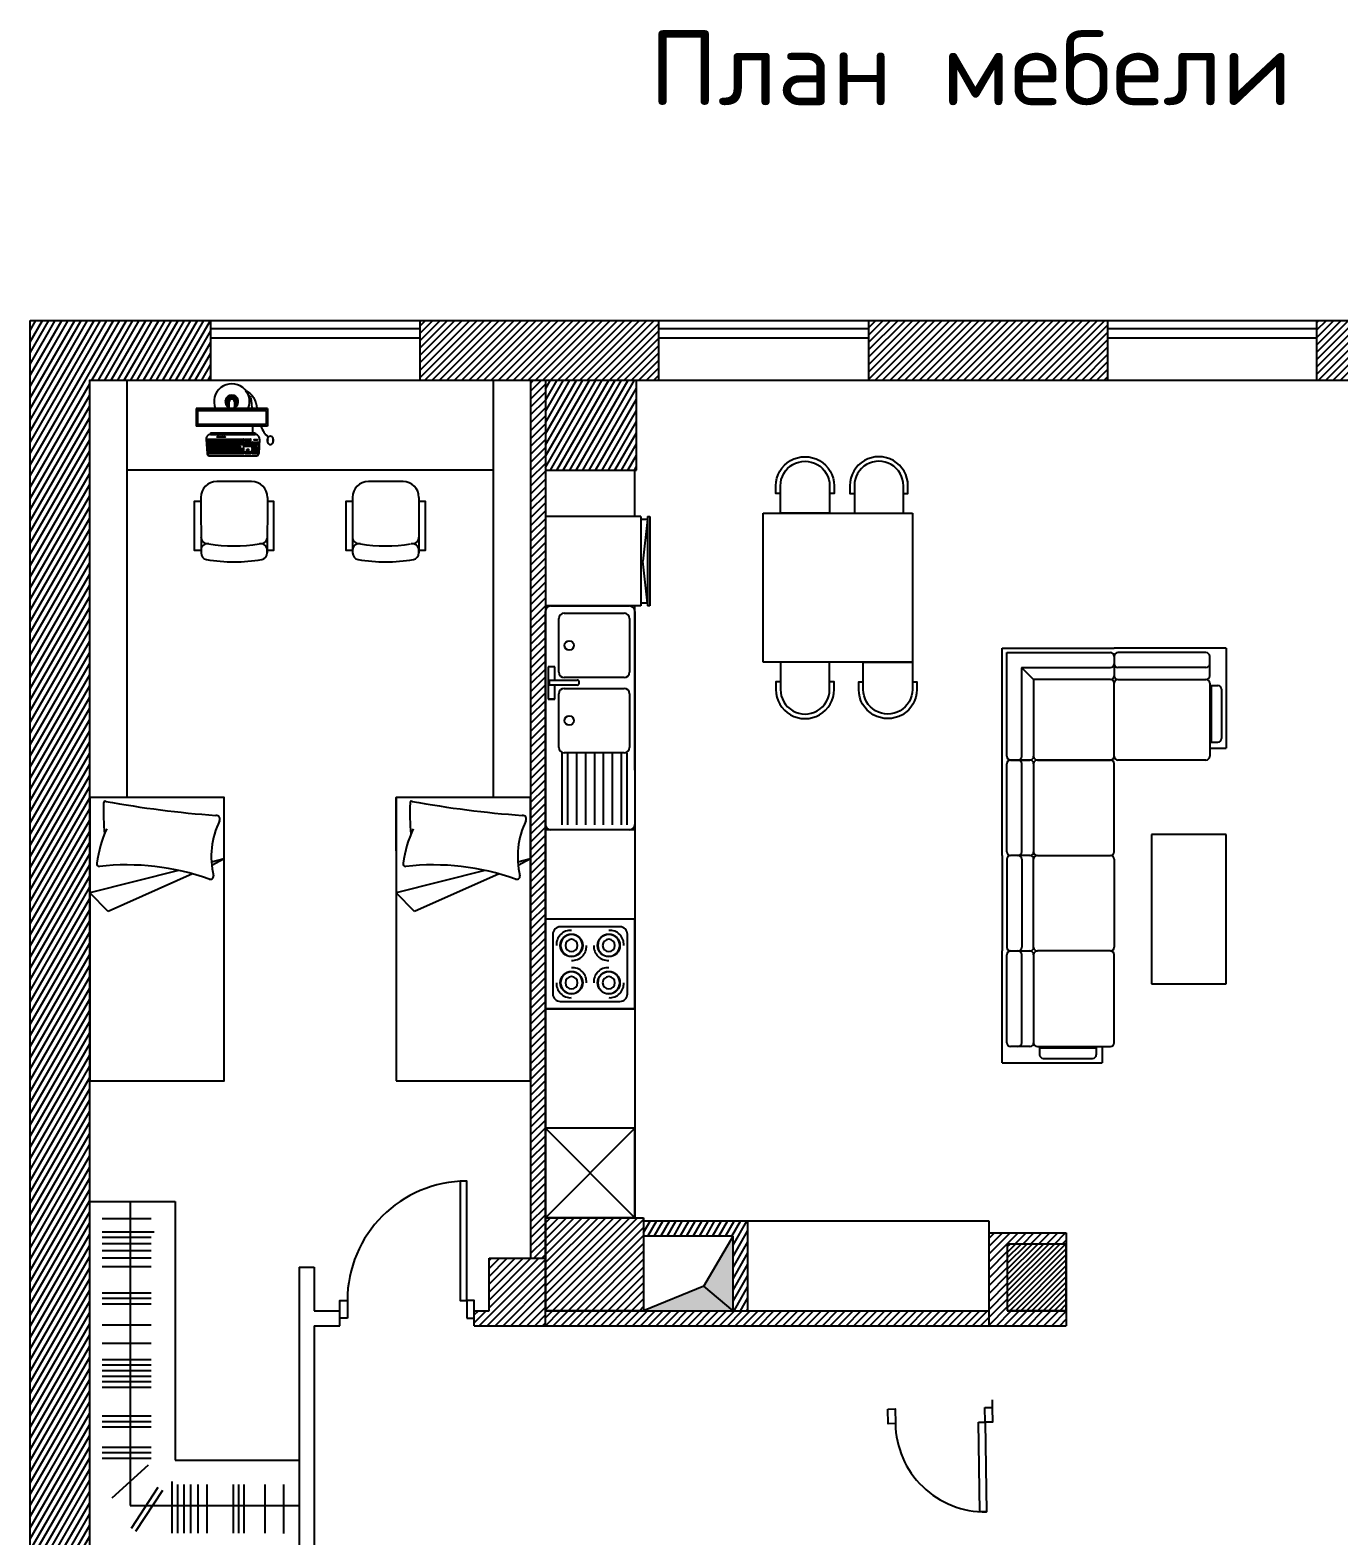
# Model space of a CAD drawing. Header units: millimetres. Extents: x 396 to 72702, y -25197 to 16014.
# Drawn here: x 21377 to 30149, y -19537 to -9443 of the extents above; entities that cross this region are included whole.
import ezdxf

# ---------------------------------------------------------------- set-up
doc = ezdxf.new("R2010")
doc.units = ezdxf.units.MM
doc.header["$MEASUREMENT"] = 0
doc.layers.add('AR doors', color=4, linetype='Continuous')
doc.layers.add('freecads.com', color=7, linetype='Continuous')
doc.styles.add('{18b73a54-fa43-428c-adcb-c1c7bbdf2c84}', font='Simplex.shx')
pattern_1 = [(60, (0, -25457.51), (-32.475953, 18.75), [])]
pattern_2 = [(45, (0, -25457.51), (-26.516504, 26.516504), [])]

# ---------------------------------------------------------------- blocks, each defined once
blk = doc.blocks.new('ММГ12')
for p, q in [((-2780, 0), (-2030, 0)), ((-2780, 0), (-2780, -670)), ((-1390, 0), (-2030, 0)), ((-1390, 0), (-750, 0)), ((-750, 0), (0, 0)), ((0, 0), (0, -750)), ((-2670, -185), (-2670, -55)), ((-2645, -30), (-2055, -30)), ((-2030, -55), (-2030, -185)), ((-2030, -55), (-2030, -185)), ((-1415, -30), (-2005, -30)), ((-1390, -185), (-1390, -55)), ((-1390, -185), (-1390, -55)), ((-1365, -30), (-775, -30)), ((-750, -55), (-750, -185)), ((-750, -185), (-750, -55)), ((-725, -30), (-30, -30)), ((-30, -30), (-30, -725)), ((-2645, -130), (-2055, -130)), ((-1415, -130), (-2005, -130)), ((-1365, -130), (-775, -130)), ((-725, -130), (-135, -130)), ((-210, -210), (-132, -132)), ((-135, -130), (-135, -130)), ((-130, -135), (-130, -725)), ((-2750, -275), (-2750, -605)), ((-2680, -250), (-2725, -250)), ((-2680, -250), (-2680, -630)), ((-2670, -235), (-2670, -725)), ((-2055, -210), (-2645, -210)), ((-2030, -725), (-2030, -235)), ((-2030, -725), (-2030, -235)), ((-2005, -210), (-1415, -210)), ((-1390, -235), (-1390, -725)), ((-1390, -235), (-1390, -725)), ((-775, -210), (-1365, -210)), ((-750, -235), (-750, -725)), ((-750, -725), (-750, -235)), ((-210, -210), (-725, -210)), ((-210, -725), (-210, -210)), ((-2670, -670), (-2780, -670)), ((-2680, -630), (-2725, -630)), ((-2645, -750), (-2055, -750)), ((-1415, -750), (-2005, -750)), ((-1365, -750), (-775, -750)), ((-750, -1365), (-750, -775)), ((-725, -750), (-235, -750)), ((-725, -750), (-235, -750)), ((-210, -775), (-210, -1365)), ((-55, -750), (-185, -750)), ((-55, -750), (-185, -750)), ((-130, -1365), (-130, -775)), ((-30, -1365), (-30, -775)), ((0, -1500), (0, -750)), ((-1250, -1000), (-2250, -1000)), ((-2250, -1000), (-2250, -1500)), ((-1250, -1500), (-1250, -1000)), ((-235, -1390), (-725, -1390)), ((-670, -1390), (-670, -1500)), ((-630, -1400), (-630, -1445)), ((-250, -1400), (-630, -1400)), ((-250, -1400), (-250, -1445)), ((-185, -1390), (-55, -1390)), ((-2250, -1500), (-1250, -1500)), ((0, -1500), (-670, -1500)), ((-275, -1470), (-605, -1470))]:
    blk.add_line(p, q)
for centre, start, end in [((-2645, -55), 90, 180), ((-2055, -55), 0, 90), ((-2005, -55), 90, 180), ((-1415, -55), 0, 90), ((-1365, -55), 90, 180), ((-775, -55), 0, 90), ((-725, -55), 90, 180), ((-2645, -105), 180, 270), ((-2645, -185), 180, 270), ((-2055, -105), 270, 0), ((-2055, -185), 270, 0), ((-2005, -105), 180, 270), ((-2005, -185), 180, 270), ((-1415, -105), 270, 0), ((-1415, -185), 270, 0), ((-1365, -105), 180, 270), ((-1365, -185), 180, 270), ((-775, -105), 270, 0), ((-775, -185), 270, 0), ((-725, -105), 180, 270), ((-725, -185), 180, 270), ((-135, -105), 270, 283.0519), ((-105, -135), 166.9481, 180), ((-2725, -275), 90, 180), ((-2645, -235), 90, 180), ((-2055, -235), 0, 90), ((-2005, -235), 90, 180), ((-1415, -235), 0, 90), ((-1365, -235), 90, 180), ((-775, -235), 0, 90), ((-725, -235), 90, 180), ((-2725, -605), 180, 270), ((-2645, -725), 180, 270), ((-2055, -725), 270, 0), ((-2005, -725), 180, 270), ((-1415, -725), 270, 0), ((-1365, -725), 180, 270), ((-775, -725), 270, 0), ((-725, -725), 180, 270), ((-725, -775), 90, 180), ((-235, -725), 270, 0), ((-235, -775), 0, 90), ((-185, -725), 180, 270), ((-185, -775), 90, 180), ((-105, -725), 180, 270), ((-105, -775), 90, 180), ((-55, -725), 270, 0), ((-55, -775), 0, 90), ((-725, -1365), 180, 270), ((-235, -1365), 270, 0), ((-185, -1365), 180, 270), ((-105, -1365), 180, 270), ((-55, -1365), 270, 0), ((-605, -1445), 180, 270), ((-275, -1445), 270, 0)]:
    blk.add_arc(centre, 25, start, end)

msp = doc.modelspace()

# ---------------------------------------------------------------- hatches: boundary and pattern name
at = {"true_color": 0x000000, "transparency": 33554653}
h = msp.add_hatch(dxfattribs=at)
h.set_pattern_fill('ANSI31', color=18, scale=300, angle=15)
h.set_pattern_definition(pattern_1)
h.paths.add_polyline_path([(22506.52, -24315.39), (22506.52, -23915.39), (22116.52, -23915.39), (22116.52, -23640.39), (21776.52, -23640.39), (21776.52, -23215.39), (21776.52, -21315.39), (21776.52, -20517.33), (21776.52, -20232.35), (21776.52, -11789.89), (22587.76, -11789.89), (22587.76, -11389.89), (21376.52, -11389.89), (21376.52, -24315.39)])
at = {"transparency": 33554653}
h = msp.add_hatch(dxfattribs=at)
h.set_pattern_fill('ANSI31', color=250, scale=280)
h.set_pattern_definition([(45, (-63563.183, -7755.224), (-24.748737, 24.748737), [])])
h.paths.add_polyline_path([(25590.59, -11789.89), (25590.59, -11389.89), (23991.02, -11389.89), (23991.02, -11789.89)])
h.paths.add_polyline_path([(28600.8, -11789.89), (28600.8, -11389.89), (26998.7, -11389.89), (26998.7, -11789.89)])
h.paths.add_polyline_path([(31646.43, -11789.89), (31646.43, -11389.89), (30001.26, -11389.89), (30001.26, -11789.89)])
at = {"true_color": 0x000000, "transparency": 33554653}
h = msp.add_hatch(dxfattribs=at)
h.set_pattern_fill('ANSI31', color=18, scale=300)
h.set_pattern_definition(pattern_2)
h.paths.add_polyline_path([(24830.22, -13339.72), (24830.22, -11789.89), (24730.22, -11789.89), (24730.22, -17675.44), (24758.36, -17675.44), (24830.22, -17675.44), (24830.22, -17404.04), (24830.22, -13804.04)])
h = msp.add_hatch(dxfattribs=at)
h.set_pattern_fill('ANSI31', color=18, scale=300, angle=15)
h.set_pattern_definition(pattern_1)
h.paths.add_polyline_path([(25440.88, -11789.89), (24830.22, -11789.89), (24830.22, -12392.22), (25440.88, -12392.22)])
h = msp.add_hatch()
h.set_pattern_fill('HEX', color=256, scale=22.169643, angle=315, style=0)
h.set_pattern_definition([(315, (18533.069, 122.9816), (3.3940196, 3.3940196), [2.7712054, -5.5424108]), (75, (18533.069, 122.9816), (-4.636317, 1.2422974), [2.7712054, -5.5424108]), (15, (18535.0284, 121.022), (-1.2422974, 4.636317), [2.7712054, -5.5424108])])
h.paths.add_polyline_path([(22711.52, -11974.09), (22711.52, -11964.23, -3.82341599), (22745.54, -11964.23), (22745.54, -11974.09, 4.92437172)])
h = msp.add_hatch(dxfattribs=at)
h.set_pattern_fill('ANSI31', color=18, scale=300)
h.set_pattern_definition(pattern_2)
h.paths.add_polyline_path([(25488.22, -17404.04), (24830.22, -17404.04), (24830.22, -18028.04), (25488.22, -18028.04)])
h.paths.add_polyline_path([(27803.66, -18128.04), (28321.3, -18128.04), (28321.3, -18028.04), (27925.8, -18028.04), (27925.8, -17580.54), (28321.3, -17580.54), (28321.3, -17504.82), (27803.66, -17504.82)])
h.paths.add_polyline_path([(30730.8, -17478.04), (30730.8, -17668.04), (31097.95, -17668.04), (31097.95, -17478.04)])
h = msp.add_hatch()
h.set_pattern_fill('ANSI31', scale=300, angle=15)
h.paths.add_polyline_path([(26188.22, -17428.04), (25488.22, -17428.04), (25488.22, -17528.04), (26088.22, -17528.04), (26088.22, -18028.04), (26188.22, -18028.04)])
h = msp.add_hatch(color=7)
h.dxf.hatch_style = 1
h.paths.add_polyline_path([(26088.22, -17528.04), (25891.25, -17863.18), (26088.22, -18028.04)])
h.paths.add_polyline_path([(25891.25, -17863.18), (25488.22, -18028.04), (26088.22, -18028.04)])
h = msp.add_hatch(dxfattribs=at)
h.set_pattern_fill('ANSI31', color=18, scale=210)
h.set_pattern_definition([(45, (-64122.702, -7597.039), (-18.561553, 18.561553), [])])
h.paths.add_polyline_path([(27925.8, -18028.04), (28321.3, -18028.04), (28321.3, -17580.54), (27925.8, -17580.54)])
h = msp.add_hatch(dxfattribs=at)
h.set_pattern_fill('ANSI31', color=18, scale=300)
h.set_pattern_definition([(45, (-63563.183, -7755.224), (-26.516504, 26.516504), [])])
h.paths.add_polyline_path([(24830.22, -17675.44), (24758.36, -17675.44), (24452.87, -17675.44), (24452.87, -18028.04), (24352.82, -18028.04), (24352.82, -18078.04), (24352.82, -18128.04), (24830.22, -18128.04)])
h = msp.add_hatch(dxfattribs=at)
h.set_pattern_fill('ANSI31', color=18, scale=300)
h.set_pattern_definition(pattern_2)
h.paths.add_polyline_path([(27803.66, -18028.04), (24830.22, -18028.04), (24830.22, -18128.04), (27803.66, -18128.04)])

# ---------------------------------------------------------------- linework, layer by layer
for p, q in [((21376.52, -11389.89), (22587.76, -11389.89)), ((21376.52, -24315.39), (21376.52, -11389.89)), ((22587.76, -11789.89), (22587.76, -11389.89)), ((23991.02, -11789.89), (23991.02, -11389.89)), ((23991.02, -11389.89), (25590.59, -11389.89)), ((25590.59, -11789.89), (25590.59, -11389.89)), ((26998.7, -11789.89), (26998.7, -11389.89)), ((26998.7, -11389.89), (28600.8, -11389.89)), ((28600.8, -11789.89), (28600.8, -11389.89)), ((30001.26, -11789.89), (30001.26, -11389.89)), ((30001.26, -11389.89), (31646.43, -11389.89)), ((21776.52, -11789.89), (22587.76, -11789.89)), ((21776.52, -23215.39), (21776.52, -11789.89)), ((22026.52, -14586.84), (22026.52, -11789.89)), ((23991.02, -11789.89), (25590.59, -11789.89)), ((24480.22, -11789.89), (24480.22, -14586.84)), ((24730.22, -11789.89), (24730.22, -17675.44)), ((24830.22, -11789.89), (24830.22, -18028.04)), ((25440.88, -12392.22), (25440.88, -11789.89)), ((26998.7, -11789.89), (28600.8, -11789.89)), ((22967.96, -11979.82), (22489.1, -11979.82)), ((22489.1, -11979.82), (22489.1, -12098.82)), ((22967.96, -11987.45), (22489.1, -11987.45)), ((22959.09, -11995.94), (22497.97, -11995.94)), ((22497.97, -11995.94), (22497.97, -12088.05)), ((22711.52, -11979.82), (22711.52, -11933.93)), ((22745.54, -11933.93), (22745.54, -11979.82)), ((22959.09, -11995.94), (22959.09, -12088.05)), ((22967.96, -11979.82), (22967.96, -12098.82)), ((22967.96, -12098.82), (22489.1, -12098.82)), ((22959.09, -12088.05), (22497.97, -12088.05)), ((22557.11, -12184.3), (22562.38, -12281.73)), ((22564.38, -12186.38), (22564.83, -12194.77)), ((22566.04, -12184.64), (22806.72, -12184.64)), ((22566.13, -12206.58), (22566.58, -12214.96)), ((22566.49, -12196.34), (22806.72, -12196.34)), ((22567.79, -12204.83), (22806.72, -12204.83)), ((22578.05, -12196.34), (22578.05, -12184.64)), ((22583.85, -12216.53), (22583.85, -12204.83)), ((22586.33, -12142.99), (22884.71, -12142.99)), ((22586.33, -12142.99), (22586.33, -12153.46)), ((22586.33, -12153.46), (22884.71, -12153.46)), ((22594.27, -12196.34), (22594.27, -12184.64)), ((22600.07, -12216.53), (22600.07, -12204.83)), ((22610.28, -12196.34), (22610.28, -12184.64)), ((22616.08, -12216.53), (22616.08, -12204.83)), ((22626.3, -12196.34), (22626.3, -12184.64)), ((22632.1, -12216.53), (22632.1, -12204.83)), ((22642.31, -12196.34), (22642.31, -12184.64)), ((22648.11, -12216.53), (22648.11, -12204.83)), ((22658.33, -12196.34), (22658.33, -12184.64)), ((22664.13, -12216.53), (22664.13, -12204.83)), ((22674.34, -12196.34), (22674.34, -12184.64)), ((22680.14, -12216.53), (22680.14, -12204.83)), ((22690.36, -12196.34), (22690.36, -12184.64)), ((22696.16, -12216.53), (22696.16, -12204.83)), ((22706.37, -12196.34), (22706.37, -12184.64)), ((22712.17, -12216.53), (22712.17, -12204.83)), ((22722.39, -12196.34), (22722.39, -12184.64)), ((22728.19, -12216.53), (22728.19, -12204.83)), ((22738.4, -12196.34), (22738.4, -12184.64)), ((22744.2, -12216.53), (22744.2, -12204.83)), ((22754.42, -12196.34), (22754.42, -12184.64)), ((22760.22, -12216.53), (22760.22, -12204.83)), ((22770.43, -12196.34), (22770.43, -12184.64)), ((22776.23, -12216.53), (22776.23, -12204.83)), ((22786.45, -12196.34), (22786.45, -12184.64)), ((22792.25, -12216.53), (22792.25, -12204.83)), ((22808.37, -12194.68), (22808.37, -12186.29)), ((22808.37, -12214.87), (22808.37, -12206.49)), ((22816.86, -12194.68), (22816.86, -12186.29)), ((22816.86, -12214.87), (22816.86, -12206.49)), ((22818.52, -12184.64), (22854.68, -12184.64)), ((22818.52, -12196.34), (22854.68, -12196.34)), ((22818.52, -12204.83), (22854.68, -12204.83)), ((22830.02, -12196.34), (22830.02, -12184.64)), ((22830.02, -12216.53), (22830.02, -12204.83)), ((22843.18, -12196.34), (22843.18, -12184.64)), ((22843.18, -12216.53), (22843.18, -12204.83)), ((22856.34, -12194.68), (22856.34, -12186.29)), ((22856.34, -12214.87), (22856.34, -12206.49)), ((22864.83, -12214.87), (22864.83, -12206.49)), ((22866.49, -12204.83), (22903.26, -12204.83)), ((22873.84, -12216.53), (22873.84, -12204.83)), ((22882.85, -12216.53), (22882.85, -12204.83)), ((22884.71, -12142.99), (22884.71, -12153.46)), ((22891.86, -12216.53), (22891.86, -12204.83)), ((22904.92, -12206.58), (22904.46, -12214.96)), ((22913.93, -12184.3), (22908.67, -12281.73)), ((22967.2, -12201.6), (22967.2, -12185.33)), ((23006.49, -12185.33), (23006.49, -12201.6)), ((22567.01, -12222.77), (22567.46, -12231.16)), ((22567.88, -12238.96), (22568.34, -12247.35)), ((22568.24, -12216.53), (22806.72, -12216.53)), ((22568.66, -12221.02), (22806.72, -12221.02)), ((22568.76, -12255.15), (22569.21, -12263.54)), ((22569.12, -12232.73), (22786.45, -12232.73)), ((22569.54, -12237.21), (22786.45, -12237.21)), ((22569.63, -12271.35), (22570.09, -12279.74)), ((22569.99, -12248.92), (22806.72, -12248.92)), ((22570.41, -12253.41), (22806.72, -12253.41)), ((22570.87, -12265.11), (22806.72, -12265.11)), ((22571.29, -12269.6), (22806.72, -12269.6)), ((22571.74, -12281.3), (22806.72, -12281.3)), ((22577.01, -12296.36), (22894.04, -12296.36)), ((22578.05, -12248.92), (22578.05, -12237.21)), ((22584.24, -12281.3), (22584.24, -12269.6)), ((22587.94, -12232.73), (22587.94, -12221.02)), ((22594.27, -12248.92), (22594.27, -12237.21)), ((22594.27, -12265.11), (22594.27, -12253.41)), ((22600.45, -12281.3), (22600.45, -12269.6)), ((22603.96, -12232.73), (22603.96, -12221.02)), ((22610.28, -12248.92), (22610.28, -12237.21)), ((22610.28, -12265.11), (22610.28, -12253.41)), ((22616.47, -12281.3), (22616.47, -12269.6)), ((22619.97, -12232.73), (22619.97, -12221.02)), ((22626.3, -12248.92), (22626.3, -12237.21)), ((22626.3, -12265.11), (22626.3, -12253.41)), ((22635.99, -12232.73), (22635.99, -12221.02)), ((22642.31, -12248.92), (22642.31, -12237.21)), ((22642.31, -12265.11), (22642.31, -12253.41)), ((22652, -12232.73), (22652, -12221.02)), ((22658.33, -12248.92), (22658.33, -12237.21)), ((22658.33, -12265.11), (22658.33, -12253.41)), ((22668.02, -12232.73), (22668.02, -12221.02)), ((22674.34, -12248.92), (22674.34, -12237.21)), ((22674.34, -12265.11), (22674.34, -12253.41)), ((22684.03, -12232.73), (22684.03, -12221.02)), ((22690.36, -12248.92), (22690.36, -12237.21)), ((22690.36, -12265.11), (22690.36, -12253.41)), ((22700.05, -12232.73), (22700.05, -12221.02)), ((22706.37, -12248.92), (22706.37, -12237.21)), ((22706.37, -12265.11), (22706.37, -12253.41)), ((22716.06, -12232.73), (22716.06, -12221.02)), ((22722.39, -12248.92), (22722.39, -12237.21)), ((22722.39, -12265.11), (22722.39, -12253.41)), ((22732.08, -12232.73), (22732.08, -12221.02)), ((22738.4, -12248.92), (22738.4, -12237.21)), ((22738.4, -12265.11), (22738.4, -12253.41)), ((22744.59, -12281.3), (22744.59, -12269.6)), ((22748.09, -12232.73), (22748.09, -12221.02)), ((22754.42, -12248.92), (22754.42, -12237.21)), ((22754.42, -12265.11), (22754.42, -12253.41)), ((22760.6, -12281.3), (22760.6, -12269.6)), ((22764.11, -12232.73), (22764.11, -12221.02)), ((22770.43, -12248.92), (22770.43, -12237.21)), ((22770.43, -12265.11), (22770.43, -12253.41)), ((22776.62, -12281.3), (22776.62, -12269.6)), ((22778.03, -12232.73), (22778.03, -12221.02)), ((22786.45, -12248.92), (22786.45, -12232.73)), ((22792.63, -12281.3), (22792.63, -12269.6)), ((22808.37, -12247.26), (22808.37, -12222.68)), ((22808.37, -12263.45), (22808.37, -12255.06)), ((22808.37, -12279.65), (22808.37, -12271.26)), ((22816.86, -12231.07), (22816.86, -12222.68)), ((22816.86, -12279.65), (22816.86, -12271.26)), ((22818.52, -12216.53), (22854.68, -12216.53)), ((22818.52, -12221.02), (22854.68, -12221.02)), ((22818.52, -12232.73), (22854.68, -12232.73)), ((22818.52, -12269.6), (22854.68, -12269.6)), ((22818.52, -12281.3), (22854.68, -12281.3)), ((22830.02, -12232.73), (22830.02, -12221.02)), ((22830.02, -12263.45), (22830.02, -12255.06)), ((22830.02, -12281.3), (22830.02, -12269.6)), ((22831.68, -12253.41), (22841.52, -12253.41)), ((22831.68, -12265.11), (22841.52, -12265.11)), ((22843.18, -12232.73), (22843.18, -12221.02)), ((22843.18, -12263.45), (22843.18, -12255.06)), ((22843.18, -12281.3), (22843.18, -12269.6)), ((22856.34, -12231.07), (22856.34, -12222.68)), ((22856.34, -12279.65), (22856.34, -12271.26)), ((22864.83, -12231.07), (22864.83, -12222.68)), ((22864.83, -12247.26), (22864.83, -12238.87)), ((22864.83, -12263.45), (22864.83, -12255.06)), ((22864.83, -12279.65), (22864.83, -12271.26)), ((22866.49, -12216.53), (22902.81, -12216.53)), ((22866.49, -12221.02), (22902.38, -12221.02)), ((22866.49, -12232.73), (22891.86, -12232.73)), ((22866.49, -12237.21), (22891.86, -12237.21)), ((22866.49, -12248.92), (22901.06, -12248.92)), ((22866.49, -12253.41), (22900.63, -12253.41)), ((22866.49, -12265.11), (22891.86, -12265.11)), ((22866.49, -12269.6), (22891.86, -12269.6)), ((22866.49, -12281.3), (22899.3, -12281.3)), ((22873.84, -12232.73), (22873.84, -12221.02)), ((22873.84, -12248.92), (22873.84, -12237.21)), ((22873.84, -12265.11), (22873.84, -12253.41)), ((22873.84, -12281.3), (22873.84, -12269.6)), ((22882.85, -12232.73), (22882.85, -12221.02)), ((22882.85, -12248.92), (22882.85, -12237.21)), ((22882.85, -12265.11), (22882.85, -12253.41)), ((22882.85, -12281.3), (22882.85, -12269.6)), ((22891.86, -12248.92), (22891.86, -12221.02)), ((22891.86, -12281.3), (22891.86, -12253.41)), ((22902.29, -12255.15), (22900.96, -12279.74)), ((22904.04, -12222.77), (22902.71, -12247.35)), ((22026.52, -12389.89), (24480.22, -12389.89)), ((24830.22, -12392.22), (25440.88, -12392.22)), ((22521.14, -12575.86), (22522, -12948.23)), ((22966.84, -12575.86), (22965.98, -12948.23)), ((23537.26, -12575.86), (23538.12, -12948.23)), ((23982.96, -12575.86), (23982.1, -12948.23)), ((27217.96, -13680.73), (26888.22, -13680.73)), ((21776.52, -14944.02), (21776.52, -14586.84)), ((23830.22, -14944.02), (23830.22, -14586.84)), ((22676.52, -14998.58), (22591.81, -15019.96)), ((22676.52, -14998.58), (22593.68, -15042.16)), ((24730.22, -14998.58), (24645.51, -15019.96)), ((24730.22, -14998.58), (24647.39, -15042.16)), ((22370.69, -15075.77), (21776.27, -15225.79)), ((22465.99, -15099.18), (21899.56, -15352.1)), ((24424.4, -15075.77), (23829.97, -15225.79)), ((24519.7, -15099.18), (23953.27, -15352.1)), ((21899.56, -15352.1), (21776.52, -15225.72)), ((23953.27, -15352.1), (23830.22, -15225.72)), ((25430.22, -17404.04), (25430.22, -16804.04)), ((21776.52, -17294.61), (22349.52, -17294.61)), ((24830.22, -17404.04), (25430.22, -17404.04)), ((25430.22, -17404.04), (25488.22, -17404.04)), ((27803.66, -17428.04), (25488.22, -17428.04)), ((26188.22, -18028.04), (26188.22, -17428.04)), ((27803.66, -18028.04), (27803.66, -17428.04)), ((26088.22, -17528.04), (25488.22, -17528.04)), ((25891.25, -17863.18), (26088.22, -17528.04)), ((27803.66, -18128.04), (27803.66, -17504.82)), ((27803.66, -17504.82), (28321.3, -17504.82)), ((28321.3, -17504.82), (28321.3, -18128.04)), ((23180.88, -17735.15), (23180.88, -18378.65)), ((23280.88, -17735.15), (23280.88, -18028.04)), ((24452.87, -18028.04), (24452.87, -17675.44)), ((24452.87, -17675.44), (24758.36, -17675.44)), ((24758.36, -17675.44), (24830.22, -17675.44)), ((25891.25, -17863.18), (25488.22, -18028.04)), ((26088.22, -18028.04), (25891.25, -17863.18)), ((23280.88, -18028.04), (23452.82, -18028.04)), ((23452.82, -18128.04), (23452.82, -18028.04)), ((24352.82, -18028.04), (24452.87, -18028.04)), ((24352.82, -18128.04), (24352.82, -18028.04)), ((24830.22, -18028.04), (27803.66, -18028.04)), ((23280.88, -18128.04), (23452.82, -18128.04)), ((23280.88, -18128.04), (23280.88, -19603.54)), ((24352.82, -18128.04), (28321.3, -18128.04)), ((23180.88, -18378.65), (23180.88, -19603.54)), ((27825.11, -18625.77), (27825.11, -18725.77))]:
    msp.add_line(p, q)
at = {"color": 152, "true_color": 0x2776bb}
for p, q in [((22587.76, -11389.89), (23991.02, -11389.89)), ((25590.59, -11389.89), (26998.7, -11389.89)), ((28600.8, -11389.89), (30001.26, -11389.89)), ((22587.76, -11443.22), (23991.02, -11443.22)), ((25590.59, -11443.22), (26998.7, -11443.22)), ((28600.8, -11443.22), (30001.26, -11443.22)), ((22587.76, -11507.22), (23991.02, -11507.22)), ((25590.59, -11507.22), (26998.7, -11507.22)), ((28600.8, -11507.22), (30001.26, -11507.22)), ((22587.76, -11789.89), (23991.02, -11789.89)), ((25590.59, -11789.89), (26998.7, -11789.89)), ((28600.8, -11789.89), (30001.26, -11789.89))]:
    msp.add_line(p, q, dxfattribs=at)
at = {"color": 7}
for p, q in [((30001.26, -11789.89), (31646.43, -11789.89)), ((25430.22, -12703.72), (25430.22, -12392.22)), ((24830.22, -12703.72), (24830.22, -13303.72)), ((25470.22, -12703.72), (25470.22, -13303.72)), ((26289.97, -13680.73), (26289.97, -12680.73)), ((26289.97, -12680.73), (27289.97, -12680.73)), ((27289.97, -12680.73), (27289.97, -13864.07)), ((25430.22, -13804.04), (25430.22, -13303.72)), ((27289.97, -13680.73), (26289.97, -13680.73)), ((22047.52, -17294.61), (22047.52, -19332.54)), ((22187.84, -17411.12), (21859.84, -17411.12)), ((24830.22, -18128.04), (24830.22, -17404.04)), ((25488.22, -17404.04), (25488.22, -18028.04)), ((22188.52, -17501.11), (21860.52, -17501.11)), ((22188.52, -17537.11), (21860.52, -17537.11)), ((22208.02, -17501.11), (21880.02, -17501.11)), ((22188.52, -17580.11), (21860.52, -17580.11)), ((22188.52, -17625.61), (21860.52, -17625.61)), ((28321.3, -17580.54), (27925.8, -17580.54)), ((27925.8, -17580.54), (27925.8, -18028.04)), ((28321.3, -18028.04), (28321.3, -17580.54)), ((22188.52, -17675.11), (21860.52, -17675.11)), ((22188.52, -17734.11), (21860.52, -17734.11)), ((23180.88, -17735.15), (23280.88, -17735.15)), ((22188.52, -17910.61), (21860.52, -17910.61)), ((22188.52, -17946.61), (21860.52, -17946.61)), ((22188.52, -17983.11), (21860.52, -17983.11)), ((25488.22, -18028.04), (24830.22, -18028.04)), ((27925.8, -18028.04), (28321.3, -18028.04)), ((28321.3, -18028.04), (27925.8, -18028.04)), ((22188.52, -18123.61), (21860.52, -18123.61)), ((22188.52, -18248.11), (21860.52, -18248.11)), ((22188.52, -18357.61), (21860.52, -18357.61)), ((22188.52, -18393.61), (21860.52, -18393.61)), ((22188.52, -18430.11), (21860.52, -18430.11)), ((22188.52, -18469.11), (21860.52, -18469.11)), ((22188.52, -18505.11), (21860.52, -18505.11)), ((22188.52, -18541.61), (21860.52, -18541.61)), ((22188.52, -18735.61), (21860.52, -18735.61)), ((22188.52, -18771.61), (21860.52, -18771.61)), ((22188.52, -18808.11), (21860.52, -18808.11)), ((22188.52, -18945.11), (21860.52, -18945.11)), ((22188.52, -18981.11), (21860.52, -18981.11)), ((22188.52, -19017.61), (21860.52, -19017.61)), ((21926.18, -19281.17), (22170.09, -19061.86)), ((22327.38, -19172.04), (22327.38, -19500.04)), ((22055.52, -19484.62), (22235.86, -19210.65)), ((22086.01, -19504.69), (22266.35, -19230.71)), ((22327.38, -19191.54), (22327.38, -19519.54)), ((22363.38, -19191.54), (22363.38, -19519.54)), ((22406.38, -19191.54), (22406.38, -19519.54)), ((22451.88, -19191.54), (22451.88, -19519.54)), ((22501.38, -19191.54), (22501.38, -19519.54)), ((22560.38, -19191.54), (22560.38, -19519.54)), ((22736.88, -19191.54), (22736.88, -19519.54)), ((22772.88, -19191.54), (22772.88, -19519.54)), ((22809.38, -19191.54), (22809.38, -19519.54)), ((22949.88, -19191.54), (22949.88, -19519.54)), ((23074.38, -19192.55), (23074.38, -19520.55)), ((22047.52, -19332.54), (23180.88, -19332.54))]:
    msp.add_line(p, q, dxfattribs=at)
at = {"color": 0, "linetype": 'ByBlock'}
for p, q in [((25470.22, -12703.72), (24830.22, -12703.72)), ((25470.22, -13303.72), (24830.22, -13303.72)), ((25430.22, -14404.04), (25430.22, -13804.04)), ((25430.22, -14804.04), (24830.22, -14804.04)), ((25430.22, -15404.04), (24830.22, -15404.04)), ((25430.22, -16004.04), (24830.22, -16004.04)), ((25430.22, -16804.04), (24830.22, -16804.04)), ((25430.22, -16804.04), (24830.22, -17404.04)), ((24830.22, -16804.04), (25430.22, -17404.04))]:
    msp.add_line(p, q, dxfattribs=at)
at = {"color": 0}
for p, q in [((25515.22, -12703.72), (25530.22, -12703.72)), ((25515.22, -12703.72), (25515.22, -13303.72)), ((25530.22, -12703.72), (25530.22, -13303.72)), ((25515.22, -12723.72), (25470.22, -12723.72)), ((25515.22, -13283.72), (25470.22, -13283.72)), ((25530.22, -13303.72), (25515.22, -13303.72))]:
    msp.add_line(p, q, dxfattribs=at)
at = {"color": 0, "ltscale": 600}
for p, q in [((24830.22, -15404.04), (24830.22, -16004.04)), ((25430.22, -15404.04), (24830.22, -15404.04)), ((25430.22, -16004.04), (25430.22, -15404.04)), ((24880.22, -15504.04), (24880.22, -15904.04)), ((25330.22, -15454.04), (24930.22, -15454.04)), ((25380.22, -15904.04), (25380.22, -15504.04)), ((24830.22, -16004.04), (25430.22, -16004.04)), ((24930.22, -15954.04), (25330.22, -15954.04))]:
    msp.add_line(p, q, dxfattribs=at)
at = {"color": 7}
for points in [[(21776.52, -12397.89), (21776.52, -11789.89), (22587.76, -11789.89)], [(23991.02, -11789.89), (24642.52, -11789.89)], [(21776.52, -19603.54), (21776.52, -19603.54), (21776.52, -16831.61)], [(22349.52, -17294.61), (22349.52, -19030.54)], [(22349.52, -19030.54), (23180.88, -19030.54), (23180.88, -19603.54)]]:
    msp.add_lwpolyline(points, dxfattribs=at)
for points in [[(26405.87, -12549.68), (26375.89, -12549.68), (26375.89, -12497.9, -1.00134264), (26765.06, -12497.9), (26765.06, -12549.68), (26735.08, -12549.68)], [(27230.25, -12549.68), (27260.22, -12549.68), (27260.22, -12497.9, 1.00134264), (26871.06, -12497.9), (26871.06, -12549.68), (26901.03, -12549.68)], [(22966.84, -12575.86, 0.41421356), (22860.43, -12469.45), (22627.56, -12469.45, 0.41421356), (22521.14, -12575.86)], [(23982.96, -12575.86, 0.41421356), (23876.55, -12469.45), (23643.68, -12469.45, 0.41421356), (23537.26, -12575.86)], [(22521.14, -12841.56, 0.41705579), (22565.91, -12885.9, 0.41137704)], [(22522, -12930.24), (22522, -12948.23, 0.36607548), (22558.97, -12991.95, 0.0842751), (22929.02, -12991.95, 0.36607548), (22965.98, -12948.23), (22965.98, -12930.24, 0.46491963), (22914.14, -12886.54)], [(22922.07, -12885.9, 0.41705579), (22966.84, -12841.56)], [(23537.26, -12841.56, 0.41705579), (23582.03, -12885.9, 0.41137704)], [(23538.12, -12930.24), (23538.12, -12948.23, 0.36607548), (23575.09, -12991.95, 0.0842751), (23945.14, -12991.95, 0.36607548), (23982.1, -12948.23), (23982.1, -12930.24, 0.46491963), (23930.27, -12886.54)], [(23938.2, -12885.9, 0.41705579), (23982.96, -12841.56)], [(26405.87, -13811.77), (26375.89, -13811.77), (26375.89, -13863.55, 1.00134264), (26765.06, -13863.55), (26765.06, -13811.77), (26735.08, -13811.77)], [(27289.97, -13811.77), (27319.95, -13811.77), (27319.95, -13863.55, -1.00134264), (26930.78, -13863.55), (26930.78, -13811.77), (26960.76, -13811.77)]]:
    msp.add_lwpolyline(points, format="xyb")
for points in [[(26735.08, -12680.73), (26405.87, -12680.73), (26405.87, -12549.68), (26405.87, -12497.9, -1.00158714), (26735.08, -12497.9)], [(26901.03, -12680.73), (27230.25, -12680.73), (27230.25, -12549.68), (27230.25, -12497.9, 1.00158714), (26901.03, -12497.9)], [(26735.08, -13680.73), (26405.87, -13680.73), (26405.87, -13811.77), (26405.87, -13863.55, 1.00158714), (26735.08, -13863.55)], [(26960.76, -13680.73), (27289.97, -13680.73), (27289.97, -13811.77), (27289.97, -13863.55, -1.00158714), (26960.76, -13863.55)]]:
    msp.add_lwpolyline(points, format="xyb", close=True)
for points in [[(22521.14, -12602.44), (22476.8, -12602.44), (22476.8, -12929.69), (22521.14, -12929.69)], [(22966.84, -12929.69), (23011.18, -12929.69), (23011.18, -12602.44), (22966.84, -12602.44)], [(23537.26, -12602.44), (23492.93, -12602.44), (23492.93, -12929.69), (23537.26, -12929.69)], [(23982.96, -12929.69), (24027.3, -12929.69), (24027.3, -12602.44), (23982.96, -12602.44)], [(24303.4, -17959.44), (24303.4, -17158.86), (24258.92, -17158.86), (24258.92, -17959.44), (24303.4, -17959.44)], [(26088.22, -17428.04), (25488.22, -17428.04), (25488.22, -18028.04), (26088.22, -18028.04), (26088.22, -17528.04)]]:
    msp.add_lwpolyline(points)
at = {"color": 0}
for points in [[(25515.22, -12723.72), (25483.33, -13003.72)], [(25515.22, -13283.72), (25483.33, -13003.72)]]:
    msp.add_lwpolyline(points, dxfattribs=at)
at = {"color": 0, "linetype": 'ByBlock'}
msp.add_lwpolyline([(25430.22, -13804.04), (25430.22, -13804.04), (25430.22, -14404.04), (25430.22, -14404.04), (25430.22, -17404.04), (24830.22, -17404.04), (24830.22, -13804.04)], dxfattribs=at)
for points in [[(21776.52, -16486.84), (22676.52, -16486.84), (22676.52, -14586.84), (21776.52, -14586.84)], [(23830.22, -16486.84), (24730.22, -16486.84), (24730.22, -14586.84), (23830.22, -14586.84)], [(27733.05, -18775.77), (27777.39, -18775.07), (27786.8, -19376.13), (27742.46, -19376.82)]]:
    msp.add_lwpolyline(points, close=True)
for centre in [(22631.52, -12170.6), (22640.01, -12170.6), (22648.5, -12170.6), (22657, -12170.6), (22665.49, -12170.6), (22673.98, -12170.6), (22682.47, -12170.6), (22879.3, -12189.68), (22887.8, -12189.68), (22896.29, -12189.68)]:
    msp.add_circle(centre, 1.95)
at = {"color": 0, "ltscale": 600}
for centre in [(25005.22, -15579.04), (25255.22, -15579.04), (25005.22, -15829.04), (25255.22, -15829.04)]:
    msp.add_circle(centre, 75, dxfattribs=at)
for centre, radius, start, end in [((22728.53, -11933.93), 119.72, 337.459842, 202.540158), ((22728.53, -11933.93), 43.62, 292.958105, 247.041895), ((22728.53, -11933.93), 34.75, 299.314334, 240.685666), ((22728.53, -11933.93), 25.88, 311.098706, 228.901294), ((22728.53, -11933.93), 17.01, 0, 180), ((22586.33, -12182.72), 29.26, 90, 183.094081), ((22566.04, -12186.29), 1.66, 89.999999, 183.094081), ((22566.49, -12194.68), 1.66, 183.094081, 269.999999), ((22567.79, -12206.49), 1.66, 89.999999, 183.094081), ((22806.72, -12186.29), 1.66, 359.999999, 89.999999), ((22806.72, -12194.68), 1.66, 269.999999, 359.999999), ((22806.72, -12206.49), 1.66, 359.999999, 89.999999), ((22818.52, -12186.29), 1.66, 89.999999, 179.999999), ((22818.52, -12194.68), 1.66, 179.999999, 269.999999), ((22818.52, -12206.49), 1.66, 89.999999, 179.999999), ((22854.68, -12186.29), 1.66, 359.999999, 89.999999), ((22854.68, -12194.68), 1.66, 269.999999, 359.999999), ((22854.68, -12206.49), 1.66, 359.999999, 89.999999), ((22866.49, -12206.49), 1.66, 89.999999, 179.999999), ((22884.71, -12182.72), 29.26, 356.905942, 90), ((22903.26, -12206.49), 1.66, 356.905942, 89.999999), ((22986.85, -12185.33), 19.65, 335.538204, 204.461796), ((22986.85, -12201.6), 19.65, 155.538204, 24.461796), ((22577.01, -12281.73), 14.63, 180, 270), ((22568.24, -12214.87), 1.66, 183.094081, 269.999999), ((22568.66, -12222.68), 1.66, 89.999999, 183.094081), ((22569.12, -12231.07), 1.66, 183.094081, 269.999999), ((22569.54, -12238.87), 1.66, 89.999999, 183.094081), ((22569.99, -12247.26), 1.66, 183.094081, 269.999999), ((22570.41, -12255.06), 1.66, 89.999999, 183.094081), ((22570.87, -12263.45), 1.66, 183.094081, 269.999999), ((22571.29, -12271.26), 1.66, 89.999999, 183.094081), ((22571.74, -12279.65), 1.66, 183.094081, 269.999999), ((22806.72, -12214.87), 1.66, 269.999999, 359.999999), ((22806.72, -12222.68), 1.66, 359.999999, 89.999999), ((22806.72, -12247.26), 1.66, 269.999999, 359.999999), ((22806.72, -12255.06), 1.66, 359.999999, 89.999999), ((22806.72, -12263.45), 1.66, 269.999999, 359.999999), ((22806.72, -12271.26), 1.66, 359.999999, 89.999999), ((22806.72, -12279.65), 1.66, 269.999999, 359.999999), ((22818.52, -12214.87), 1.66, 179.999999, 269.999999), ((22818.52, -12222.68), 1.66, 89.999999, 179.999999), ((22818.52, -12231.07), 1.66, 179.999999, 269.999999), ((22818.52, -12271.26), 1.66, 89.999999, 179.999999), ((22818.52, -12279.65), 1.66, 179.999999, 269.999999), ((22831.68, -12255.06), 1.66, 89.999999, 179.999999), ((22831.68, -12263.45), 1.66, 179.999999, 269.999999), ((22841.52, -12255.06), 1.66, 359.999999, 89.999999), ((22841.52, -12263.45), 1.66, 269.999999, 359.999999), ((22854.68, -12214.87), 1.66, 269.999999, 359.999999), ((22854.68, -12222.68), 1.66, 359.999999, 89.999999), ((22854.68, -12231.07), 1.66, 269.999999, 359.999999), ((22854.68, -12271.26), 1.66, 359.999999, 89.999999), ((22854.68, -12279.65), 1.66, 269.999999, 359.999999), ((22866.49, -12214.87), 1.66, 179.999999, 269.999999), ((22866.49, -12222.68), 1.66, 89.999999, 179.999999), ((22866.49, -12231.07), 1.66, 179.999999, 269.999999), ((22866.49, -12238.87), 1.66, 89.999999, 179.999999), ((22866.49, -12247.26), 1.66, 179.999999, 269.999999), ((22866.49, -12255.06), 1.66, 89.999999, 179.999999), ((22866.49, -12263.45), 1.66, 179.999999, 269.999999), ((22866.49, -12271.26), 1.66, 89.999999, 179.999999), ((22866.49, -12279.65), 1.66, 179.999999, 269.999999), ((22894.04, -12281.73), 14.63, 270, 0), ((22899.3, -12279.65), 1.66, 269.999999, 356.905942), ((22900.63, -12255.06), 1.66, 356.905942, 89.999999), ((22901.06, -12247.26), 1.66, 269.999999, 356.905942), ((22902.38, -12222.68), 1.66, 356.905942, 89.999999), ((22902.81, -12214.87), 1.66, 269.999999, 356.905942), ((22566.34, -12930.24), 44.34, 80.261445, 179.999982), ((22742.84, -11901.85), 999.08, 260.261445, 279.694656), ((23582.46, -12930.24), 44.34, 80.261445, 179.999982), ((23758.96, -11901.85), 999.08, 260.261445, 279.694656), ((23462.49, -14683.75), 1594.21, 177.883369, 185.333051), ((21879.58, -14623.09), 10.37, 70.444101, 189.842981), ((23127.43, -7797.03), 6928.95, 259.654043, 265.810534), ((25516.2, -14683.75), 1594.21, 177.883369, 185.333051), ((23933.29, -14623.09), 10.37, 70.444101, 189.842981), ((25181.14, -7797.03), 6928.95, 259.654043, 265.810534), ((22623.46, -14732.77), 25.4, 334.006337, 95.020476), ((24677.17, -14732.77), 25.4, 334.006337, 95.020476), ((22632.32, -15133.55), 815.05, 155.602298, 172.542668), ((23140.45, -14984.85), 549.76, 154.006337, 193.319571), ((24686.03, -15133.55), 815.05, 155.602298, 172.542668), ((25194.16, -14984.85), 549.76, 154.006337, 193.319571), ((21838.85, -15033.89), 15.91, 157.355529, 276.462022), ((22025.89, -16685.18), 1645.94, 70.484764, 96.462022), ((23892.56, -15033.89), 15.91, 157.355529, 276.462022), ((24079.59, -16685.18), 1645.94, 70.484764, 96.462022), ((22584.63, -15114.69), 21.09, 245.02555, 8.665342), ((24638.33, -15114.69), 21.09, 245.02555, 8.665342)]:
    msp.add_arc(centre, radius, start, end)
for centre, radius, start, end in [((24930.22, -15504.04), 50, 90, 180), ((24997.92, -15571.74), 92.99, 85.497447, 184.502553), ((25005.22, -15579.04), 73.75, 0, 180), ((25005.22, -15579.04), 41.25, 0, 180), ((25255.22, -15579.04), 73.75, 0, 180), ((25255.22, -15579.04), 41.25, 0, 180), ((25262.52, -15571.74), 92.99, 355.497447, 94.502553), ((25330.22, -15504.04), 50, 0, 90), ((25005.22, -15579.04), 73.75, 180, 0), ((25005.22, -15579.04), 41.25, 180, 0), ((25012.52, -15586.34), 92.99, 265.497447, 4.502553), ((25247.92, -15586.34), 92.99, 175.497447, 274.502553), ((25255.22, -15579.04), 73.75, 180, 0), ((25255.22, -15579.04), 41.25, 180, 0), ((25012.52, -15821.74), 92.99, 355.497447, 94.502553), ((25247.92, -15821.74), 92.99, 85.497447, 184.502553), ((24997.92, -15836.34), 92.99, 175.497447, 274.502553), ((25005.22, -15829.04), 73.75, 0, 180), ((25005.22, -15829.04), 73.75, 180, 0), ((25005.22, -15829.04), 41.25, 0, 180), ((25005.22, -15829.04), 41.25, 180, 0), ((25255.22, -15829.04), 73.75, 0, 180), ((25255.22, -15829.04), 73.75, 180, 0), ((25255.22, -15829.04), 41.25, 0, 180), ((25255.22, -15829.04), 41.25, 180, 0), ((25262.52, -15836.34), 92.99, 265.497447, 4.502553), ((24930.22, -15904.04), 50, 180, 270), ((25330.22, -15904.04), 50, 270, 0)]:
    msp.add_arc(centre, radius, start, end, dxfattribs=at)
at = {"color": 0}
for centre, radius, start, end in [((24303.4, -17959.44), 800.57, 90, 180), ((27777.39, -18775.07), 601.13, 180.896786, 270.896786)]:
    msp.add_arc(centre, radius, start, end, dxfattribs=at)
for points, knots in [([(22821.24, -11858.18), (22842.78, -11872.02), (22882.67, -11903.6), (22892.43, -11952.86), (22896.03, -11979.82)], [0.041516248, 0.041516248, 0.041516248, 0.041516248, 0.124417975, 0.213633653, 0.213633653, 0.213633653, 0.213633653]), ([(22821.24, -11858.18), (22844.19, -11903.05), (22852.52, -11878.96), (22860.24, -11933.01), (22862.85, -11979.82)], [0.041516248, 0.041516248, 0.041516248, 0.041516248, 0.124417975, 0.174558289, 0.174558289, 0.174558289, 0.174558289])]:
    msp.add_open_spline(points, degree=3, knots=knots)
for points in [[(22866.96, -12098.82), (22867.27, -12112.46), (22867.57, -12127.16), (22867.87, -12142.99)], [(22922.02, -12098.82), (22934.12, -12126.59), (22951.08, -12151.52), (22972.91, -12171.48)]]:
    msp.add_open_spline(points, degree=3)
at = {"layer": 'AR doors', "color": 7}
for points in [[(23502.83, -18078.04), (23453.41, -18078.04), (23453.41, -17959.44), (23502.83, -17959.44)], [(24303.4, -18078.04), (24352.82, -18078.04), (24352.82, -17959.44), (24303.4, -17959.44)]]:
    msp.add_lwpolyline(points, close=True, dxfattribs=at)
at = {"layer": 'AR doors', "color": 250}
for points in [[(27125.52, -18686.72), (27174.79, -18685.95), (27176.33, -18784.48), (27127.07, -18785.25)], [(27775.85, -18676.54), (27825.11, -18675.77), (27826.66, -18774.3), (27777.39, -18775.07)]]:
    msp.add_lwpolyline(points, close=True, dxfattribs=at)
at = {"layer": 'freecads.com'}
for p, q in [((24866.22, -13303.72), (25394.22, -13303.72)), ((24830.22, -14767.72), (24830.22, -13339.72)), ((24920.22, -13747.72), (24920.22, -13387.72)), ((24956.22, -13351.72), (25358.22, -13351.72)), ((25394.22, -13387.72), (25394.22, -13747.72)), ((25430.22, -13339.72), (25430.22, -14767.72)), ((24894.39, -13711.72), (24849.42, -13711.72)), ((24849.42, -13711.72), (24849.42, -13927.72)), ((24894.39, -13799.89), (24894.39, -13711.72)), ((24857.18, -13833.4), (24857.18, -13799.89)), ((24857.18, -13799.89), (25043.27, -13799.89)), ((25358.22, -13783.72), (24956.22, -13783.72)), ((24894.39, -13927.72), (24849.42, -13927.72)), ((24849.42, -13927.72), (24894.39, -13927.72)), ((25043.27, -13833.4), (24857.18, -13833.4)), ((24894.39, -13927.72), (24894.39, -13833.4)), ((24920.22, -14251.72), (24920.22, -13891.72)), ((24956.22, -13855.72), (25358.22, -13855.72)), ((25394.22, -13891.72), (25394.22, -14251.72)), ((24939.6, -14287.72), (24939.6, -14771.53)), ((25358.22, -14287.72), (24956.22, -14287.72)), ((24978.55, -14287.72), (24978.55, -14771.53)), ((25038.55, -14287.72), (25038.55, -14771.53)), ((25098.56, -14287.72), (25098.56, -14771.53)), ((25158.56, -14287.72), (25158.56, -14771.53)), ((25218.56, -14287.72), (25218.56, -14771.53)), ((25278.56, -14287.72), (25278.56, -14771.53)), ((25338.57, -14287.72), (25338.57, -14771.53)), ((25375.82, -14287.72), (25375.82, -14771.53)), ((25394.22, -14803.72), (24866.22, -14803.72))]:
    msp.add_line(p, q, dxfattribs=at)
for centre in [(24989.62, -13567.72), (24989.62, -14071.72)]:
    msp.add_circle(centre, 31.54, dxfattribs=at)
for centre, radius, start, end in [((24866.22, -13339.72), 36, 90, 180), ((25394.22, -13339.72), 36, 0, 90), ((24956.22, -13387.72), 36, 90, 180), ((25358.22, -13387.72), 36, 0, 90), ((24956.22, -13747.72), 36, 180, 270), ((25040.2, -13816.65), 17.04, 280.388858, 79.611142), ((25358.22, -13747.72), 36, 270, 0), ((24956.22, -13891.72), 36, 90, 180), ((25358.22, -13891.72), 36, 0, 90), ((24956.22, -14251.72), 36, 180, 270), ((25358.22, -14251.72), 36, 270, 0), ((24866.22, -14767.72), 36, 180, 270), ((25394.22, -14767.72), 36, 270, 0)]:
    msp.add_arc(centre, radius, start, end, dxfattribs=at)

# ---------------------------------------------------------------- block references
at = {"color": 18, "true_color": 0x000000, "rotation": 90}
msp.add_blockref('ММГ12', (27892.81, -13586.32), dxfattribs=at)

# ---------------------------------------------------------------- texts
at = {"color": 7, "insert": (25526.32, -9446.72), "char_height": 500, "attachment_point": 1, "style": '{18b73a54-fa43-428c-adcb-c1c7bbdf2c84}'}
msp.add_mtext_dynamic_manual_height_columns('План мебели', width=5654.5, gutter_width=221.44, heights=[0], dxfattribs=at)

doc.saveas('drawing.dxf')
